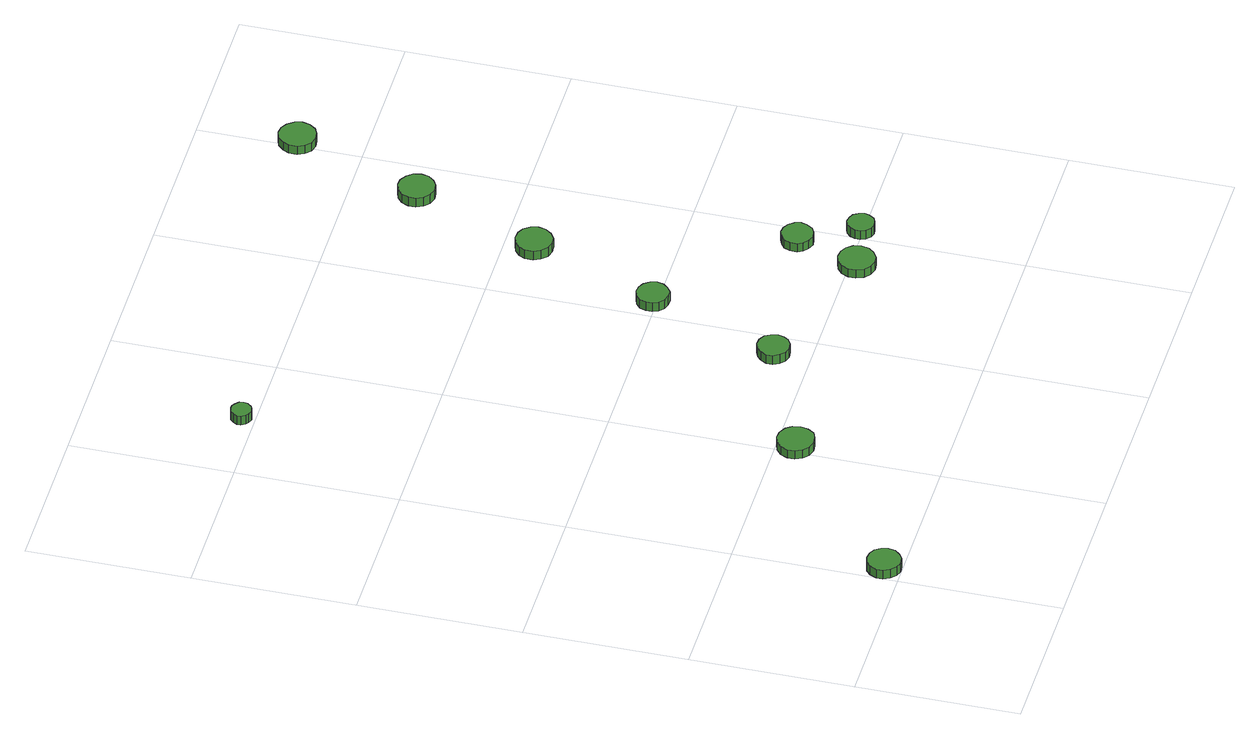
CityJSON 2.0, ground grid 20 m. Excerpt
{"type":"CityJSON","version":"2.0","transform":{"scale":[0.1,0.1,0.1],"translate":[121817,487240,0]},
"CityObjects":{
"tree1":{"type":"SolitaryVegetationObject","attributes":{"function":"something"},"geometry":[{"type":"MultiSurface","lod":"1","boundaries":[[[0,1,2,3,4,5,6,7,8,9,10,11,12,13,14]],[[15,16,17,18,19,20,21,22,23,24,25,26,27,28,29]],[[0,29,28,1]],[[1,28,27,2]],[[2,27,26,3]],[[3,26,25,4]],[[4,25,24,5]],[[5,24,23,6]],[[6,23,22,7]],[[7,22,21,8]],[[8,21,20,9]],[[9,20,19,10]],[[10,19,18,11]],[[11,18,17,12]],[[12,17,16,13]],[[13,16,15,14]],[[14,15,29,0]]]}]},
"tree2":{"type":"SolitaryVegetationObject","attributes":{"function":"something"},"geometry":[{"type":"MultiSurface","lod":"1","boundaries":[[[30,31,32,33,34,35,36,37,38,39,40,41,42,43,44]],[[45,46,47,48,49,50,51,52,53,54,55,56,57,58,59]],[[30,59,58,31]],[[31,58,57,32]],[[32,57,56,33]],[[33,56,55,34]],[[34,55,54,35]],[[35,54,53,36]],[[36,53,52,37]],[[37,52,51,38]],[[38,51,50,39]],[[39,50,49,40]],[[40,49,48,41]],[[41,48,47,42]],[[42,47,46,43]],[[43,46,45,44]],[[44,45,59,30]]]}]},
"tree3":{"type":"SolitaryVegetationObject","attributes":{"function":"something"},"geometry":[{"type":"MultiSurface","lod":"1","boundaries":[[[60,61,62,63,64,65,66,67,68,69,70,71,72,73,74]],[[75,76,77,78,79,80,81,82,83,84,85,86,87,88,89]],[[60,89,88,61]],[[61,88,87,62]],[[62,87,86,63]],[[63,86,85,64]],[[64,85,84,65]],[[65,84,83,66]],[[66,83,82,67]],[[67,82,81,68]],[[68,81,80,69]],[[69,80,79,70]],[[70,79,78,71]],[[71,78,77,72]],[[72,77,76,73]],[[73,76,75,74]],[[74,75,89,60]]]}]},
"tree4":{"type":"SolitaryVegetationObject","attributes":{"function":"something"},"geometry":[{"type":"MultiSurface","lod":"1","boundaries":[[[90,91,92,93,94,95,96,97,98,99,100,101,102,103,104]],[[105,106,107,108,109,110,111,112,113,114,115,116,117,118,119]],[[90,119,118,91]],[[91,118,117,92]],[[92,117,116,93]],[[93,116,115,94]],[[94,115,114,95]],[[95,114,113,96]],[[96,113,112,97]],[[97,112,111,98]],[[98,111,110,99]],[[99,110,109,100]],[[100,109,108,101]],[[101,108,107,102]],[[102,107,106,103]],[[103,106,105,104]],[[104,105,119,90]]]}]},
"tree5":{"type":"SolitaryVegetationObject","attributes":{"function":"something"},"geometry":[{"type":"MultiSurface","lod":"1","boundaries":[[[120,121,122,123,124,125,126,127,128,129,130,131,132,133,134]],[[135,136,137,138,139,140,141,142,143,144,145,146,147,148,149]],[[120,149,148,121]],[[121,148,147,122]],[[122,147,146,123]],[[123,146,145,124]],[[124,145,144,125]],[[125,144,143,126]],[[126,143,142,127]],[[127,142,141,128]],[[128,141,140,129]],[[129,140,139,130]],[[130,139,138,131]],[[131,138,137,132]],[[132,137,136,133]],[[133,136,135,134]],[[134,135,149,120]]]}]},
"tree6":{"type":"SolitaryVegetationObject","attributes":{"function":"something"},"geometry":[{"type":"MultiSurface","lod":"1","boundaries":[[[150,151,152,153,154,155,156,157,158,159,160,161,162,163,164]],[[165,166,167,168,169,170,171,172,173,174,175,176,177,178,179]],[[150,179,178,151]],[[151,178,177,152]],[[152,177,176,153]],[[153,176,175,154]],[[154,175,174,155]],[[155,174,173,156]],[[156,173,172,157]],[[157,172,171,158]],[[158,171,170,159]],[[159,170,169,160]],[[160,169,168,161]],[[161,168,167,162]],[[162,167,166,163]],[[163,166,165,164]],[[164,165,179,150]]]}]},
"tree7":{"type":"SolitaryVegetationObject","attributes":{"function":"something"},"geometry":[{"type":"MultiSurface","lod":"1","boundaries":[[[180,181,182,183,184,185,186,187,188,189,190,191,192,193,194]],[[195,196,197,198,199,200,201,202,203,204,205,206,207,208,209]],[[180,209,208,181]],[[181,208,207,182]],[[182,207,206,183]],[[183,206,205,184]],[[184,205,204,185]],[[185,204,203,186]],[[186,203,202,187]],[[187,202,201,188]],[[188,201,200,189]],[[189,200,199,190]],[[190,199,198,191]],[[191,198,197,192]],[[192,197,196,193]],[[193,196,195,194]],[[194,195,209,180]]]}]},
"tree8":{"type":"SolitaryVegetationObject","attributes":{"function":"something"},"geometry":[{"type":"MultiSurface","lod":"1","boundaries":[[[210,211,212,213,214,215,216,217,218,219,220,221,222,223,224]],[[225,226,227,228,229,230,231,232,233,234,235,236,237,238,239]],[[210,239,238,211]],[[211,238,237,212]],[[212,237,236,213]],[[213,236,235,214]],[[214,235,234,215]],[[215,234,233,216]],[[216,233,232,217]],[[217,232,231,218]],[[218,231,230,219]],[[219,230,229,220]],[[220,229,228,221]],[[221,228,227,222]],[[222,227,226,223]],[[223,226,225,224]],[[224,225,239,210]]]}]},
"tree9":{"type":"SolitaryVegetationObject","attributes":{"function":"something"},"geometry":[{"type":"MultiSurface","lod":"1","boundaries":[[[240,241,242,243,244,245,246,247,248,249,250,251,252,253,254]],[[255,256,257,258,259,260,261,262,263,264,265,266,267,268,269]],[[240,269,268,241]],[[241,268,267,242]],[[242,267,266,243]],[[243,266,265,244]],[[244,265,264,245]],[[245,264,263,246]],[[246,263,262,247]],[[247,262,261,248]],[[248,261,260,249]],[[249,260,259,250]],[[250,259,258,251]],[[251,258,257,252]],[[252,257,256,253]],[[253,256,255,254]],[[254,255,269,240]]]}]},
"tree10":{"type":"SolitaryVegetationObject","attributes":{"function":"something"},"geometry":[{"type":"MultiSurface","lod":"1","boundaries":[[[270,271,272,273,274,275,276,277,278,279,280,281,282,283,284]],[[285,286,287,288,289,290,291,292,293,294,295,296,297,298,299]],[[270,299,298,271]],[[271,298,297,272]],[[272,297,296,273]],[[273,296,295,274]],[[274,295,294,275]],[[275,294,293,276]],[[276,293,292,277]],[[277,292,291,278]],[[278,291,290,279]],[[279,290,289,280]],[[280,289,288,281]],[[281,288,287,282]],[[282,287,286,283]],[[283,286,285,284]],[[284,285,299,270]]]}]},
"tree11":{"type":"SolitaryVegetationObject","attributes":{"function":"something"},"geometry":[{"type":"MultiSurface","lod":"1","boundaries":[[[300,301,302,303,304,305,306,307,308,309,310,311,312,313,314]],[[315,316,317,318,319,320,321,322,323,324,325,326,327,328,329]],[[300,329,328,301]],[[301,328,327,302]],[[302,327,326,303]],[[303,326,325,304]],[[304,325,324,305]],[[305,324,323,306]],[[306,323,322,307]],[[307,322,321,308]],[[308,321,320,309]],[[309,320,319,310]],[[310,319,318,311]],[[311,318,317,312]],[[312,317,316,313]],[[313,316,315,314]],[[314,315,329,300]]]}]}
},
"vertices":[
[42,22,14],[40,30,14],[35,37,14],[28,41,14],[19,42,14],[11,40,14],[5,34,14],[1,26,14],[1,18,14],[5,10,14],[11,4,14],[19,1,14],[28,2,14],[35,7,14],[40,13,14],[40,13,1],[35,7,1],[28,2,1],[19,1,1],[11,4,1],[5,10,1],[1,18,1],[1,26,1],[5,34,1],[11,40,1],[19,42,1],[28,41,1],[35,37,1],[40,30,1],[42,22,1],
[227,175,19],[225,185,19],[220,192,19],[211,197,19],[202,198,19],[193,195,19],[186,189,19],[182,180,19],[182,171,19],[186,162,19],[193,156,19],[202,153,19],[211,154,19],[220,158,19],[225,166,19],[225,166,7],[220,158,7],[211,154,7],[202,153,7],[193,156,7],[186,162,7],[182,171,7],[182,180,7],[186,189,7],[193,195,7],[202,198,7],[211,197,7],[220,192,7],[225,185,7],[227,175,7],
[108,816,19],[107,821,19],[103,825,19],[99,828,19],[94,828,19],[89,827,19],[85,823,19],[82,818,19],[82,813,19],[85,808,19],[89,805,19],[94,803,19],[99,804,19],[103,806,19],[107,811,19],[107,811,6],[103,806,6],[99,804,6],[94,803,6],[89,805,6],[85,808,6],[82,813,6],[82,818,6],[85,823,6],[89,827,6],[94,828,6],[99,828,6],[103,825,6],[107,821,6],[108,816,6],
[383,243,20],[381,251,20],[377,258,20],[370,262,20],[361,263,20],[354,260,20],[348,255,20],[344,247,20],[344,239,20],[348,232,20],[354,226,20],[361,224,20],[370,225,20],[377,229,20],[381,235,20],[381,235,7],[377,229,7],[370,225,7],[361,224,7],[354,226,7],[348,232,7],[344,239,7],[344,247,7],[348,255,7],[354,260,7],[361,263,7],[370,262,7],[377,258,7],[381,251,7],[383,243,7],
[443,404,19],[441,412,19],[436,419,19],[429,423,19],[421,424,19],[413,421,19],[407,416,19],[404,408,19],[404,400,19],[407,393,19],[413,387,19],[421,385,19],[429,385,19],[436,390,19],[441,396,19],[441,396,6],[436,390,6],[429,385,6],[421,385,6],[413,387,6],[407,393,6],[404,400,6],[404,408,6],[407,416,6],[413,421,6],[421,424,6],[429,423,6],[436,419,6],[441,412,6],[443,404,6],
[567,190,19],[565,199,19],[559,207,19],[551,211,19],[542,212,19],[533,209,19],[526,203,19],[522,194,19],[522,185,19],[526,176,19],[533,170,19],[542,167,19],[551,168,19],[559,173,19],[565,180,19],[565,180,7],[559,173,7],[551,168,7],[542,167,7],[533,170,7],[526,176,7],[522,185,7],[522,194,7],[526,203,7],[533,209,7],[542,212,7],[551,211,7],[559,207,7],[565,199,7],[567,190,7],
[505,563,20],[503,572,20],[497,580,20],[489,584,20],[480,585,20],[471,582,20],[464,576,20],[460,568,20],[460,558,20],[464,550,20],[471,543,20],[480,540,20],[489,541,20],[497,546,20],[503,554,20],[503,554,7],[497,546,7],[489,541,7],[480,540,7],[471,543,7],[464,550,7],[460,558,7],[460,568,7],[464,576,7],[471,582,7],[480,585,7],[489,584,7],[497,580,7],[503,572,7],[505,563,7],
[592,269,18],[590,276,18],[585,283,18],[578,287,18],[570,288,18],[562,285,18],[556,280,18],[553,273,18],[553,264,18],[556,257,18],[562,252,18],[570,249,18],[578,250,18],[585,254,18],[590,261,18],[590,261,6],[585,254,6],[578,250,6],[570,249,6],[562,252,6],[556,257,6],[553,264,6],[553,273,6],[556,280,6],[562,285,6],[570,288,6],[578,287,6],[585,283,6],[590,276,6],[592,269,6],
[626,201,19],[624,208,19],[620,214,19],[614,217,19],[607,218,19],[601,216,19],[596,211,19],[593,205,19],[593,198,19],[596,192,19],[601,187,19],[607,185,19],[614,186,19],[620,189,19],[624,195,19],[624,195,6],[620,189,6],[614,186,6],[607,185,6],[601,187,6],[596,192,6],[593,198,6],[593,205,6],[596,211,6],[601,216,6],[607,218,6],[614,217,6],[620,214,6],[624,208,6],[626,201,6],
[564,719,21],[562,729,21],[556,736,21],[548,741,21],[539,742,21],[530,739,21],[523,733,21],[519,724,21],[519,715,21],[523,706,21],[530,700,21],[539,697,21],[548,698,21],[556,703,21],[562,710,21],[562,710,8],[556,703,8],[548,698,8],[539,697,8],[530,700,8],[523,706,8],[519,715,8],[519,724,8],[523,733,8],[530,739,8],[539,742,8],[548,741,8],[556,736,8],[562,729,8],[564,719,8],
[623,878,20],[621,887,20],[615,895,20],[607,900,20],[598,901,20],[589,898,20],[582,891,20],[578,883,20],[578,873,20],[582,865,20],[589,858,20],[598,856,20],[607,857,20],[615,861,20],[621,869,20],[621,869,8],[615,861,8],[607,857,8],[598,856,8],[589,858,8],[582,865,8],[578,873,8],[578,883,8],[582,891,8],[589,898,8],[598,901,8],[607,900,8],[615,895,8],[621,887,8],[623,878,8]
]}
